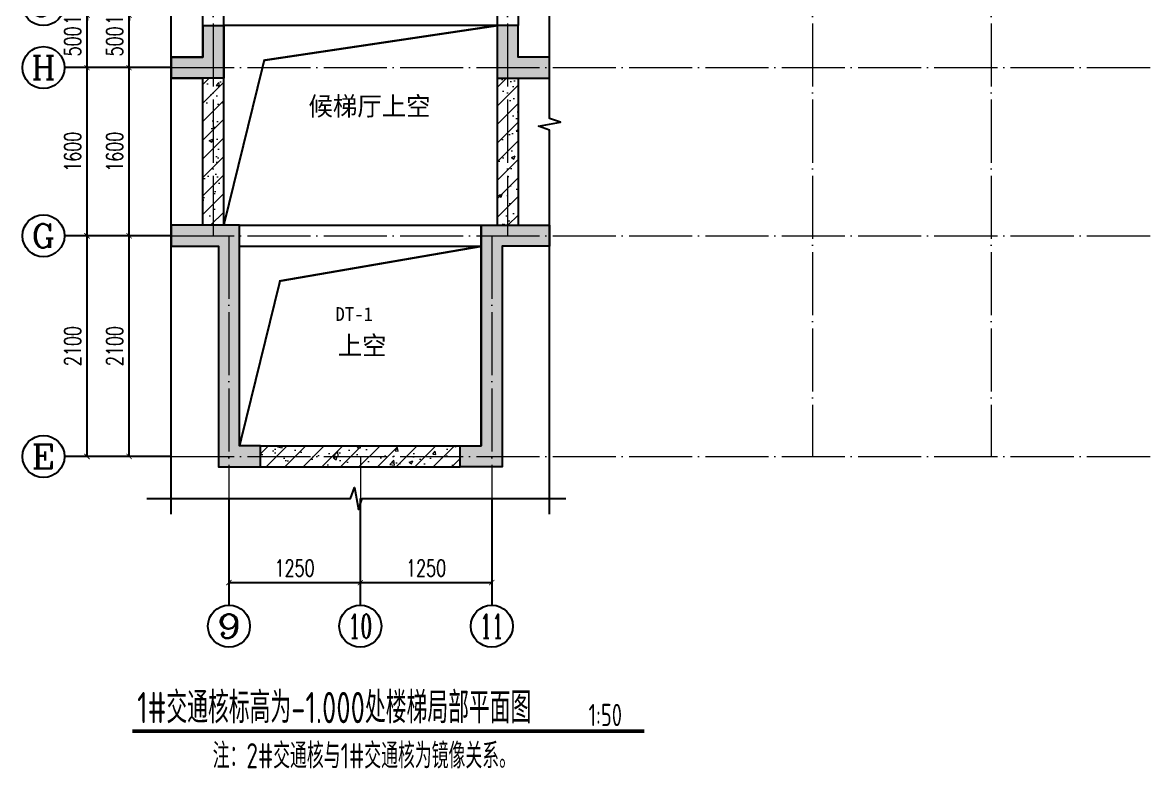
# Model space of a CAD drawing. Extents: x -668857 to 185752, y -270966 to 286822.
# Drawn here: x 35694 to 46368, y 209674 to 216773 of the extents above; entities that cross this region are included whole.
import ezdxf
from ezdxf.enums import TextEntityAlignment as Align

# ---------------------------------------------------------------- set-up
doc = ezdxf.new("R2010")
doc.units = 0
doc.header["$LTSCALE"] = 1000
doc.linetypes.add('DOTE', pattern=[2.42, 2, -0.2, 0.02, -0.2])
doc.layers.get('0').update_dxf_attribs({"linetype": 'CONTINUOUS'})
doc.layers.get('DEFPOINTS').update_dxf_attribs({"linetype": 'CONTINUOUS'})
for name, color, linetype in [('A-AXIS_TEXT', 7, 'CONTINUOUS'), ('AXIS', 3, 'CONTINUOUS'), ('DIM_SYMB', 3, 'CONTINUOUS'), ('PUB_DIM', 3, 'CONTINUOUS'), ('PUB_TEXT', 2, 'CONTINUOUS'), ('S-COLU-LINE1', 6, 'CONTINUOUS'), ('S-Q墙实线', 6, 'CONTINUOUS'), ('WALL', 5, 'CONTINUOUS'), ('尺寸标注', 86, 'CONTINUOUS'), ('底图$0$PUB_HATCH', 252, 'CONTINUOUS')]:
    doc.layers.add(name, color=color, linetype=linetype)
for name, color, linetype, lineweight in [('AXIS_TEXT', 7, 'CONTINUOUS', 20), ('DOTE', 19, 'DOTE', 9), ('PUB_HATCH', 8, 'CONTINUOUS', 9)]:
    doc.layers.add(name, color=color, linetype=linetype, lineweight=lineweight)
doc.styles.add('_TCH_AXIS', font='COMPLEX', dxfattribs={"bigfont": 'GBCBIG'})
doc.styles.add('_TCH_DIM_T3', font='SIMPLEX', dxfattribs={"width": 0.705882, "bigfont": 'GBCBIG'})
doc.styles.add('COMPLEX', font='COMPLEX')
doc.styles.add('TSSD_REIN', font='tssdeng.shx', dxfattribs={"width": 0.7, "height": 300, "bigfont": 'tssdchn.shx'})
doc.styles.add('黑体', font='simhei.ttf')
doc.dimstyles.new('_TCH_ARCH&&50', dxfattribs={"dimtxt": 157.5, "dimasz": 50, "dimexe": 125, "dimexo": 150, "dimgap": 58.75, "dimtad": 1, "dimdec": 0, "dimzin": 0, "dimdsep": 46, "dimtxsty": '_TCH_DIM_T3', "dimblk": 'ARCHTICK', "dimcen": 0.09, "dimclrt": 7, "dimazin": 0, "dimtfac": 1, "dimtdec": 0, "dimtix": 1, "dimtmove": 2, "dimatfit": 3, "dimldrblk": 'ARCHTICK', "dimfxl": 1, "dimtolj": 1, "dimtzin": 0, "dimarcsym": 0})
pattern_1 = [(45, (-118790.39, 111072.44), (-88.38835, 88.38835), []), (50, (-118790.4, 111072.44), (358.6301, -31.37607), [37.5, -412.5]), (355, (-118790.4, 111072.44), (-69.3757, 376.0961), [30, -330]), (100.4514, (-118760.5, 111069.83), (289.2547, 344.7198), [31.8701, -350.57106]), (46.1842, (-118790.4, 111172.44), (533.6205, -82.7595), [56.25, -618.75]), (96.6356, (-118745.9, 111165.54), (467.3314, 487.059), [47.8051, -525.8565]), (351.1842, (-118790.4, 111172.44), (467.331, 487.0593), [45, -495]), (21, (-118740.4, 111147.44), (298.45353, -201.30945), [37.5, -412.5]), (326, (-118740.4, 111147.44), (121.6577, 362.575), [30, -330]), (71.4514, (-118715.52, 111130.67), (420.1113, 161.26525), [31.8701, -350.57106]), (37.5, (-118790.39, 111072.44), (6.07993, 166.44693), [0, -326, 0, -335, 0, -331.25]), (7.5, (-118790.39, 111072.44), (131.53477, 197.20586), [0, -191, 0, -318.5, 0, -126.25]), (327.5, (-118901.89, 111072.44), (266.91122, -11.27744), [0, -125, 0, -390, 0, -517.5]), (317.5, (-118951.9, 111072.44), (291.59308, 50.0525), [0, -162.5, 0, -259, 0, -367.5])]

# ---------------------------------------------------------------- blocks, each defined once
blk = doc.blocks.new('_AXISO')
blk.add_circle((0, 0), 0.5)
at = {"layer": 'A-AXIS_TEXT', "style": 'COMPLEX', "width": 1.041667}
blk.add_attdef('A', text='', height=0.56, dxfattribs=at).set_placement((-0.25, -0.28), (0.25, -0.28), align=Align.FIT)
blk = doc.blocks.new('_ArchTick')
at = {"color": 0, "linetype": 'ByBlock', "const_width": 0.15}
blk.add_lwpolyline([(-0.5, -0.5), (0.5, 0.5)], dxfattribs=at)
blk = doc.blocks.new('*D1214')
at = {"layer": 'DEFPOINTS', "color": 0, "transparency": 16777216}
for p in [(36708, 214743), (37108, 214743), (37108, 212643)]:
    blk.add_point(p, dxfattribs=at)
at = {"layer": '尺寸标注', "color": 0, "lineweight": -2, "transparency": 16777216}
for p, q in [((36958, 214743), (36583, 214743)), ((36708, 212643), (36708, 214743)), ((36958, 212643), (36583, 212643))]:
    blk.add_line(p, q, dxfattribs=at)
at = {"layer": '尺寸标注', "color": 0, "lineweight": -2, "transparency": 16777216, "xscale": 50, "yscale": 50, "zscale": 50}
for p, rotation in [((36708, 214743), 90), ((36708, 212643), 270)]:
    blk.add_blockref('_ArchTick', p, dxfattribs=dict(at, rotation=rotation))
at = {"layer": '尺寸标注', "color": 7, "transparency": 16777216, "insert": (36571, 213693), "char_height": 157.5, "attachment_point": 5, "rotation": 90, "style": '_TCH_DIM_T3'}
blk.add_mtext('\\A1;2100', dxfattribs=at)
blk = doc.blocks.new('*D1215')
at = {"layer": 'DEFPOINTS', "color": 0, "transparency": 16777216}
for p in [(36708, 216343), (37108, 216343), (37108, 214743)]:
    blk.add_point(p, dxfattribs=at)
at = {"layer": '尺寸标注', "color": 0, "lineweight": -2, "transparency": 16777216}
for p, q in [((36958, 216343), (36583, 216343)), ((36708, 214743), (36708, 216343)), ((36958, 214743), (36583, 214743))]:
    blk.add_line(p, q, dxfattribs=at)
at = {"layer": '尺寸标注', "color": 0, "lineweight": -2, "transparency": 16777216, "xscale": 50, "yscale": 50, "zscale": 50}
for p, rotation in [((36708, 216343), 90), ((36708, 214743), 270)]:
    blk.add_blockref('_ArchTick', p, dxfattribs=dict(at, rotation=rotation))
at = {"layer": '尺寸标注', "color": 7, "transparency": 16777216, "insert": (36571, 215543), "char_height": 157.5, "attachment_point": 5, "rotation": 90, "style": '_TCH_DIM_T3'}
blk.add_mtext('\\A1;1600', dxfattribs=at)
blk = doc.blocks.new('*D1216')
at = {"layer": 'DEFPOINTS', "color": 0, "transparency": 16777216}
for p in [(36708, 216843), (37108, 216843), (37108, 216343)]:
    blk.add_point(p, dxfattribs=at)
at = {"layer": '尺寸标注', "color": 0, "lineweight": -2, "transparency": 16777216}
for p, q in [((36958, 216843), (36583, 216843)), ((36708, 216343), (36708, 216843)), ((36958, 216343), (36583, 216343))]:
    blk.add_line(p, q, dxfattribs=at)
at = {"layer": '尺寸标注', "color": 0, "lineweight": -2, "transparency": 16777216, "xscale": 50, "yscale": 50, "zscale": 50}
for p, rotation in [((36708, 216843), 90), ((36708, 216343), 270)]:
    blk.add_blockref('_ArchTick', p, dxfattribs=dict(at, rotation=rotation))
at = {"layer": '尺寸标注', "color": 7, "transparency": 16777216, "insert": (36571, 216593), "char_height": 157.5, "attachment_point": 5, "rotation": 90, "style": '_TCH_DIM_T3'}
blk.add_mtext('\\A1;500', dxfattribs=at)
blk = doc.blocks.new('*D1217')
at = {"layer": 'DEFPOINTS', "color": 0, "transparency": 16777216}
for p in [(36708, 216943), (37108, 216943), (37108, 216843)]:
    blk.add_point(p, dxfattribs=at)
at = {"layer": '尺寸标注', "color": 0, "lineweight": -2, "transparency": 16777216}
for p, q in [((36958, 216943), (36583, 216943)), ((36708, 216943), (36708, 216993)), ((36708, 216843), (36708, 216943)), ((36958, 216843), (36583, 216843)), ((36708, 216843), (36708, 216793))]:
    blk.add_line(p, q, dxfattribs=at)
at = {"layer": '尺寸标注', "color": 0, "lineweight": -2, "transparency": 16777216, "xscale": 50, "yscale": 50, "zscale": 50}
for p, rotation in [((36708, 216943), 270), ((36708, 216843), 90)]:
    blk.add_blockref('_ArchTick', p, dxfattribs=dict(at, rotation=rotation))
at = {"layer": '尺寸标注', "color": 7, "transparency": 16777216, "insert": (36571, 216893), "char_height": 157.5, "attachment_point": 5, "rotation": 90, "style": '_TCH_DIM_T3'}
blk.add_mtext('\\A1;100', dxfattribs=at)
blk = doc.blocks.new('*D1250')
at = {"layer": 'DEFPOINTS', "color": 0, "transparency": 16777216}
for p in [(36308, 214743), (37108, 214743), (37108, 212643)]:
    blk.add_point(p, dxfattribs=at)
at = {"layer": 'PUB_DIM', "color": 0, "lineweight": -2, "transparency": 16777216}
for p, q in [((36958, 214743), (36183, 214743)), ((36308, 212643), (36308, 214743)), ((36958, 212643), (36183, 212643))]:
    blk.add_line(p, q, dxfattribs=at)
at = {"layer": 'PUB_DIM', "color": 0, "lineweight": -2, "transparency": 16777216, "xscale": 50, "yscale": 50, "zscale": 50}
for p, rotation in [((36308, 214743), 90), ((36308, 212643), 270)]:
    blk.add_blockref('_ArchTick', p, dxfattribs=dict(at, rotation=rotation))
at = {"layer": 'PUB_DIM', "color": 7, "transparency": 16777216, "insert": (36171, 213693), "char_height": 157.5, "attachment_point": 5, "rotation": 90, "style": '_TCH_DIM_T3'}
blk.add_mtext('\\A1;2100', dxfattribs=at)
blk = doc.blocks.new('*D1251')
at = {"layer": 'DEFPOINTS', "color": 0, "transparency": 16777216}
for p in [(36308, 216343), (37108, 216343), (37108, 214743)]:
    blk.add_point(p, dxfattribs=at)
at = {"layer": 'PUB_DIM', "color": 0, "lineweight": -2, "transparency": 16777216}
for p, q in [((36958, 216343), (36183, 216343)), ((36308, 214743), (36308, 216343)), ((36958, 214743), (36183, 214743))]:
    blk.add_line(p, q, dxfattribs=at)
at = {"layer": 'PUB_DIM', "color": 0, "lineweight": -2, "transparency": 16777216, "xscale": 50, "yscale": 50, "zscale": 50}
for p, rotation in [((36308, 216343), 90), ((36308, 214743), 270)]:
    blk.add_blockref('_ArchTick', p, dxfattribs=dict(at, rotation=rotation))
at = {"layer": 'PUB_DIM', "color": 7, "transparency": 16777216, "insert": (36171, 215543), "char_height": 157.5, "attachment_point": 5, "rotation": 90, "style": '_TCH_DIM_T3'}
blk.add_mtext('\\A1;1600', dxfattribs=at)
blk = doc.blocks.new('*D1252')
at = {"layer": 'DEFPOINTS', "color": 0, "transparency": 16777216}
for p in [(36308, 216843), (37108, 216843), (37108, 216343)]:
    blk.add_point(p, dxfattribs=at)
at = {"layer": 'PUB_DIM', "color": 0, "lineweight": -2, "transparency": 16777216}
for p, q in [((36958, 216843), (36183, 216843)), ((36308, 216343), (36308, 216843)), ((36958, 216343), (36183, 216343))]:
    blk.add_line(p, q, dxfattribs=at)
at = {"layer": 'PUB_DIM', "color": 0, "lineweight": -2, "transparency": 16777216, "xscale": 50, "yscale": 50, "zscale": 50}
for p, rotation in [((36308, 216843), 90), ((36308, 216343), 270)]:
    blk.add_blockref('_ArchTick', p, dxfattribs=dict(at, rotation=rotation))
at = {"layer": 'PUB_DIM', "color": 7, "transparency": 16777216, "insert": (36171, 216593), "char_height": 157.5, "attachment_point": 5, "rotation": 90, "style": '_TCH_DIM_T3'}
blk.add_mtext('\\A1;500', dxfattribs=at)
blk = doc.blocks.new('*D1253')
at = {"layer": 'DEFPOINTS', "color": 0, "transparency": 16777216}
for p in [(36308, 216943), (37108, 216943), (37108, 216843)]:
    blk.add_point(p, dxfattribs=at)
at = {"layer": 'PUB_DIM', "color": 0, "lineweight": -2, "transparency": 16777216}
for p, q in [((36958, 216943), (36183, 216943)), ((36308, 216943), (36308, 216993)), ((36308, 216843), (36308, 216943)), ((36958, 216843), (36183, 216843)), ((36308, 216843), (36308, 216793))]:
    blk.add_line(p, q, dxfattribs=at)
at = {"layer": 'PUB_DIM', "color": 0, "lineweight": -2, "transparency": 16777216, "xscale": 50, "yscale": 50, "zscale": 50}
for p, rotation in [((36308, 216943), 270), ((36308, 216843), 90)]:
    blk.add_blockref('_ArchTick', p, dxfattribs=dict(at, rotation=rotation))
at = {"layer": 'PUB_DIM', "color": 7, "transparency": 16777216, "insert": (36171, 216893), "char_height": 157.5, "attachment_point": 5, "rotation": 90, "style": '_TCH_DIM_T3'}
blk.add_mtext('\\A1;100', dxfattribs=at)
blk = doc.blocks.new('*D1258')
at = {"layer": 'DEFPOINTS', "color": 0, "transparency": 16777216}
for p in [(37658, 212243), (38908, 212243), (38908, 211443)]:
    blk.add_point(p, dxfattribs=at)
at = {"layer": 'PUB_DIM', "color": 0, "lineweight": -2, "transparency": 16777216}
for p, q in [((37658, 212093), (37658, 211318)), ((38908, 212093), (38908, 211318)), ((37658, 211443), (38908, 211443))]:
    blk.add_line(p, q, dxfattribs=at)
at = {"layer": 'PUB_DIM', "color": 0, "lineweight": -2, "transparency": 16777216, "xscale": 50, "yscale": 50, "zscale": 50, "rotation": 180}
blk.add_blockref('_ArchTick', (37658, 211443), dxfattribs=at)
at = {"layer": 'PUB_DIM', "color": 0, "lineweight": -2, "transparency": 16777216, "xscale": 50, "yscale": 50, "zscale": 50}
blk.add_blockref('_ArchTick', (38908, 211443), dxfattribs=at)
at = {"layer": 'PUB_DIM', "color": 7, "transparency": 16777216, "insert": (38283, 211581), "char_height": 157.5, "attachment_point": 5, "style": '_TCH_DIM_T3'}
blk.add_mtext('\\A1;1250', dxfattribs=at)
blk = doc.blocks.new('*D1259')
at = {"layer": 'DEFPOINTS', "color": 0, "transparency": 16777216}
for p in [(38908, 212243), (40158, 212243), (40158, 211443)]:
    blk.add_point(p, dxfattribs=at)
at = {"layer": 'PUB_DIM', "color": 0, "lineweight": -2, "transparency": 16777216}
for p, q in [((38908, 212093), (38908, 211318)), ((40158, 212093), (40158, 211318)), ((38908, 211443), (40158, 211443))]:
    blk.add_line(p, q, dxfattribs=at)
at = {"layer": 'PUB_DIM', "color": 0, "lineweight": -2, "transparency": 16777216, "xscale": 50, "yscale": 50, "zscale": 50, "rotation": 180}
blk.add_blockref('_ArchTick', (38908, 211443), dxfattribs=at)
at = {"layer": 'PUB_DIM', "color": 0, "lineweight": -2, "transparency": 16777216, "xscale": 50, "yscale": 50, "zscale": 50}
blk.add_blockref('_ArchTick', (40158, 211443), dxfattribs=at)
at = {"layer": 'PUB_DIM', "color": 7, "transparency": 16777216, "insert": (39533, 211581), "char_height": 157.5, "attachment_point": 5, "style": '_TCH_DIM_T3'}
blk.add_mtext('\\A1;1250', dxfattribs=at)

msp = doc.modelspace()

# ---------------------------------------------------------------- hatches: boundary and pattern name
at = {"layer": 'PUB_HATCH'}
h = msp.add_hatch(dxfattribs=at)
h.set_pattern_fill('钢筋混凝土', color=256, scale=50, style=0)
h.set_pattern_definition(pattern_1)
h.paths.add_polyline_path([(37608.33, 216243.44), (37408.33, 216243.44), (37408.33, 214843.17), (37608.33, 214843.17)])
h = msp.add_hatch(dxfattribs=at)
h.set_pattern_fill('钢筋混凝土', color=256, scale=50, style=0)
h.set_pattern_definition(pattern_1)
h.paths.add_polyline_path([(40208.33, 214843.17), (40408.33, 214843.17), (40408.33, 216243.44), (40208.33, 216243.44)])
h = msp.add_hatch(dxfattribs=at)
h.set_pattern_fill('钢筋混凝土', color=256, scale=50, style=0)
h.set_pattern_definition(pattern_1)
h.paths.add_polyline_path([(39858.53, 212543.17), (39858.53, 212743.17), (37958.33, 212743.17), (37958.33, 212543.17)])
at = {"layer": '底图$0$PUB_HATCH'}
for points in [[(37608.33, 216743.17), (37608.33, 216243.17), (37108.33, 216243.44), (37108.33, 216443.44), (37408.33, 216443.17), (37408.33, 216743.17)], [(40208.33, 216743.17), (40208.33, 216243.17), (40708.33, 216243.17), (40708.33, 216443.17), (40408.33, 216443.17), (40408.33, 216743.17)], [(37108.33, 214843.17), (37108.33, 214643.17), (37558.33, 214643.17), (37558.33, 212543.17), (37958.33, 212543.17), (37958.33, 212743.17), (37758.33, 212743.17), (37758.33, 214843.17)], [(40708.33, 214843.17), (40708.33, 214643.17), (40258.33, 214643.17), (40258.33, 212543.17), (39858.33, 212543.17), (39858.33, 212743.17), (40058.33, 212743.17), (40058.33, 214843.17)]]:
    msp.add_hatch(color=256, dxfattribs=at).paths.add_polyline_path(points)

# ---------------------------------------------------------------- linework, layer by layer
at = {"color": 6, "const_width": 20}
for points in [[(37608.56, 214843.17), (37994.14, 216412.89), (40208.56, 216743.21)], [(37758.56, 212743.17), (38144.14, 214312.89), (40058.56, 214643.21)]]:
    msp.add_lwpolyline(points, dxfattribs=at)
at = {"layer": 'AXIS'}
for p, q in [((37108.33, 216343.44), (36093.72, 216343.44)), ((37108.33, 214743.17), (36093.72, 214743.17)), ((37108.33, 212643.17), (36093.72, 212643.17)), ((37658.33, 212243.17), (37658.33, 211228.56)), ((38907.85, 212243.17), (38907.85, 211228.56)), ((40158.33, 212243.17), (40158.33, 211228.56))]:
    msp.add_line(p, q, dxfattribs=at)
at = {"layer": 'DIM_SYMB'}
for points in [[(37108.33, 212094.43), (37108.33, 218003.28), (37003.33, 218041.5), (37213.33, 218078.53), (37108.33, 218115.78), (37108.33, 224024.63)], [(40708.33, 212094.43), (40708.33, 215748.01), (40603.33, 215786.23), (40813.33, 215823.26), (40708.33, 215860.51), (40708.33, 219514.09)], [(36878.14, 212243.17), (38813.77, 212243.17), (38851.98, 212348.17), (38889.01, 212138.17), (38926.27, 212243.17), (40861.89, 212243.17)]]:
    msp.add_lwpolyline(points, dxfattribs=at)
at = {"layer": 'DIM_SYMB', "const_width": 35}
msp.add_lwpolyline([(36739.04, 210028.61), (41609.83, 210028.61)], dxfattribs=at)
at = {"layer": 'DOTE', "linetype": 'DOTE', "ltscale": 0.3}
for p, q in [((37508.33, 224024.63), (37508.33, 214743.17)), ((40308.33, 224024.63), (40308.33, 214743.17)), ((43208.33, 224024.63), (43208.33, 212643.17)), ((44908.33, 224024.63), (44908.33, 212643.18)), ((37108.33, 216343.17), (48471.91, 216343.17)), ((37108.33, 214743.17), (48471.91, 214743.18)), ((37658.33, 214743.17), (37658.33, 212243.17)), ((40158.53, 214743.17), (40158.53, 212243.17)), ((37108.33, 212643.17), (48471.91, 212643.18)), ((38908.43, 212643.17), (38908.43, 212238.33))]:
    msp.add_line(p, q, dxfattribs=at)
at = {"layer": 'S-COLU-LINE1'}
for p, q in [((37408.33, 216743.17), (37408.33, 216443.44)), ((37608.33, 216243.44), (37608.33, 216743.17)), ((40208.33, 216743.17), (40208.33, 216243.44)), ((40408.33, 216443.44), (40408.33, 216743.17)), ((37408.33, 216443.44), (37108.33, 216443.44)), ((37108.33, 216443.44), (37108.33, 216243.44)), ((40708.33, 216443.44), (40408.33, 216443.44)), ((40708.33, 216243.44), (40708.33, 216443.44)), ((37108.33, 216243.44), (37408.33, 216243.44)), ((40408.33, 216243.44), (40708.33, 216243.44))]:
    msp.add_line(p, q, dxfattribs=at)
at = {"layer": 'S-Q墙实线', "color": 6}
for points in [[(37608.33, 216743.17), (37608.33, 216243.17), (37108.33, 216243.44), (37108.33, 216443.44), (37408.33, 216443.17), (37408.33, 216743.17)], [(40208.33, 216743.17), (40208.33, 216243.17), (40708.33, 216243.17), (40708.33, 216443.17), (40408.33, 216443.17), (40408.33, 216743.17)], [(37108.33, 214843.17), (37108.33, 214643.17), (37558.33, 214643.17), (37558.33, 212543.17), (37958.33, 212543.17), (37958.33, 212743.17), (37758.33, 212743.17), (37758.33, 214843.17)], [(40708.33, 214843.17), (40708.33, 214643.17), (40258.33, 214643.17), (40258.33, 212543.17), (39858.33, 212543.17), (39858.33, 212743.17), (40058.33, 212743.17), (40058.33, 214843.17)]]:
    msp.add_lwpolyline(points, close=True, dxfattribs=at)
at = {"layer": 'WALL'}
for p, q in [((37408.33, 216743.17), (37408.33, 216843.17)), ((37608.33, 216743.17), (37608.33, 216843.17)), ((40208.33, 216843.17), (40208.33, 216743.17)), ((40408.33, 216843.17), (40408.33, 216743.17)), ((40208.33, 216743.17), (37608.33, 216743.17)), ((37108.33, 216243.17), (37108.33, 216243.44)), ((37408.33, 216243.17), (37108.33, 216243.17)), ((37408.33, 214843.17), (37408.33, 216243.44)), ((37608.33, 214843.17), (37608.33, 216243.44)), ((40208.33, 216243.44), (40208.33, 214843.17)), ((40408.33, 216243.44), (40408.33, 214843.17)), ((37758.33, 214843.17), (40058.53, 214843.17)), ((40058.33, 214843.17), (40058.33, 212743.17)), ((37758.33, 214643.17), (40058.53, 214643.17)), ((37958.33, 212743.17), (39858.53, 212743.17)), ((37958.33, 212543.17), (39858.53, 212543.17))]:
    msp.add_line(p, q, dxfattribs=at)

# ---------------------------------------------------------------- block references
at = {"layer": 'AXIS'}
ref = msp.add_blockref('_AXISO', (35893.72, 216943.17), dxfattribs=dict(at, xscale=400, yscale=400, zscale=400))
ref.add_attrib('A', 'J', dxfattribs={"layer": 'AXIS_TEXT', "height": 226.27, "style": '_TCH_AXIS', "width": 1.909091}).set_placement((35780.59, 216830.03), (36006.86, 216830.03), align=Align.FIT)
ref = msp.add_blockref('_AXISO', (35893.72, 216343.44), dxfattribs=dict(at, xscale=400, yscale=400, zscale=400))
ref.add_attrib('A', 'H', dxfattribs={"layer": 'AXIS_TEXT', "height": 226.27, "style": '_TCH_AXIS', "width": 1.05}).set_placement((35780.59, 216230.3), (36006.86, 216230.3), align=Align.FIT)
ref = msp.add_blockref('_AXISO', (35893.72, 214743.17), dxfattribs=dict(at, xscale=400, yscale=400, zscale=400))
ref.add_attrib('A', 'G', dxfattribs={"layer": 'AXIS_TEXT', "height": 226.27, "style": '_TCH_AXIS', "width": 1.166667}).set_placement((35780.59, 214630.03), (36006.86, 214630.03), align=Align.FIT)
ref = msp.add_blockref('_AXISO', (35893.72, 212643.17), dxfattribs=dict(at, xscale=400, yscale=400, zscale=400))
ref.add_attrib('A', 'E', dxfattribs={"layer": 'AXIS_TEXT', "height": 226.27, "style": '_TCH_AXIS', "width": 1.3125}).set_placement((35780.59, 212530.03), (36006.86, 212530.03), align=Align.FIT)
ref = msp.add_blockref('_AXISO', (37658.33, 211028.56), dxfattribs=dict(at, xscale=400, yscale=400, zscale=400))
ref.add_attrib('A', '9', dxfattribs={"layer": 'AXIS_TEXT', "height": 226.27, "style": '_TCH_AXIS', "width": 1.5}).set_placement((37545.19, 210915.43), (37771.47, 210915.43), align=Align.FIT)
ref = msp.add_blockref('_AXISO', (38907.85, 211028.56), dxfattribs=dict(at, xscale=400, yscale=400, zscale=400))
ref.add_attrib('A', '10', dxfattribs={"layer": 'AXIS_TEXT', "height": 226.274, "style": '_TCH_AXIS', "width": 0.724138}).set_placement((38794.71, 210915.43), (39020.99, 210915.43), align=Align.FIT)
ref = msp.add_blockref('_AXISO', (40158.33, 211028.56), dxfattribs=dict(at, xscale=400, yscale=400, zscale=400))
ref.add_attrib('A', '11', dxfattribs={"layer": 'AXIS_TEXT', "height": 226.274, "style": '_TCH_AXIS', "width": 0.875}).set_placement((40045.19, 210915.43), (40271.47, 210915.43), align=Align.FIT)

# ---------------------------------------------------------------- texts
at = {"layer": 'PUB_TEXT', "color": 7}
for s, p in [('候梯厅上空', (38414.57, 215887.32)), ('上空', (38692.07, 213609.48))]:
    msp.add_text(s, height=178.723, dxfattribs=at).set_placement(p)
at = {"layer": 'PUB_TEXT', "color": 246, "style": '黑体'}
msp.add_text('DT-1', height=131.435, dxfattribs=at).set_placement((38671.21, 213932.77))
at = {"layer": 'PUB_TEXT', "style": 'TSSD_REIN', "width": 0.7}
for s, height, p in [('1#交通核标高为-1.000处楼梯局部平面图', 297.5, (36785.49, 210104.97)), ('1:50', 212.5, (41079.37, 210076.96))]:
    msp.add_text(s, height=height, dxfattribs=at).set_placement(p)
at = {"layer": 'PUB_TEXT', "color": 1, "style": 'TSSD_REIN', "width": 0.7}
msp.add_text('注：2#交通核与1#交通核为镜像关系。', height=241.1348, dxfattribs=at).set_placement((37503.45, 209674.38))

# ---------------------------------------------------------------- dimensions: what is measured, and where the dimension line sits
at = {"layer": 'PUB_DIM'}
for p1, p2, distance, picture, middle in [((37108.33, 216843.17), (37108.33, 216943.17), 800, '*D1253', (36170.83, 216893.17)), ((37108.33, 216343.44), (37108.33, 216843.17), 800, '*D1252', (36170.83, 216593.3)), ((37108.33, 214743.17), (37108.33, 216343.44), 800, '*D1251', (36170.83, 215543.3)), ((37108.33, 212643.17), (37108.33, 214743.17), 800, '*D1250', (36170.83, 213693.17)), ((37658.33, 212243.17), (38907.85, 212243.17), -800, '*D1258', (38283.09, 211580.67)), ((38907.85, 212243.17), (40158.33, 212243.17), -800, '*D1259', (39533.09, 211580.67))]:
    dim = msp.add_aligned_dim(p1=p1, p2=p2, distance=distance, dimstyle='_TCH_ARCH&&50', dxfattribs=at)
    dim.commit()
    dim.dimension.update_dxf_attribs({"geometry": picture, "text_midpoint": middle})
at = {"layer": '尺寸标注', "color": 106}
for p1, p2, picture, middle in [((37108.33, 216843.17), (37108.33, 216943.17), '*D1217', (36570.83, 216893.17)), ((37108.33, 216343.44), (37108.33, 216843.17), '*D1216', (36570.83, 216593.3)), ((37108.33, 214743.17), (37108.33, 216343.44), '*D1215', (36570.83, 215543.3)), ((37108.33, 212643.17), (37108.33, 214743.17), '*D1214', (36570.83, 213693.17))]:
    dim = msp.add_aligned_dim(p1=p1, p2=p2, distance=400, dimstyle='_TCH_ARCH&&50', dxfattribs=at)
    dim.commit()
    dim.dimension.update_dxf_attribs({"geometry": picture, "text_midpoint": middle})

doc.saveas('drawing.dxf')
